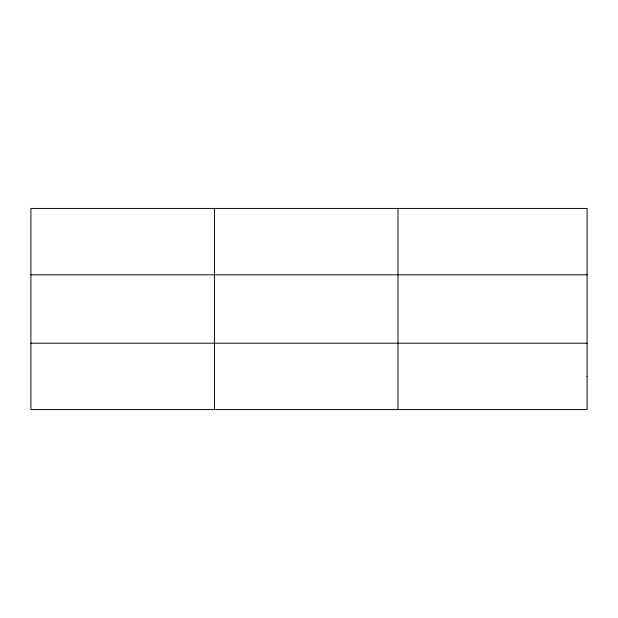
<?xml version="1.0" encoding="UTF-8"?>
<svg xmlns="http://www.w3.org/2000/svg" width="618" height="618" viewBox="0 0 618 618"><rect width="100%" height="100%" fill="white"/><g stroke="black" fill="none" stroke-linecap="round" stroke-linejoin="round"><path stroke-width="0.93" d="M214.446 409.572L214.446 208.428M397.992 409.572L397.992 208.428M30.9 274.801L587.1 274.801M30.9 343.199L587.1 343.199M587.1 376.385L587.1 409.572L30.9 409.572L30.9 208.428L587.1 208.428L587.1 376.385"/></g></svg>
